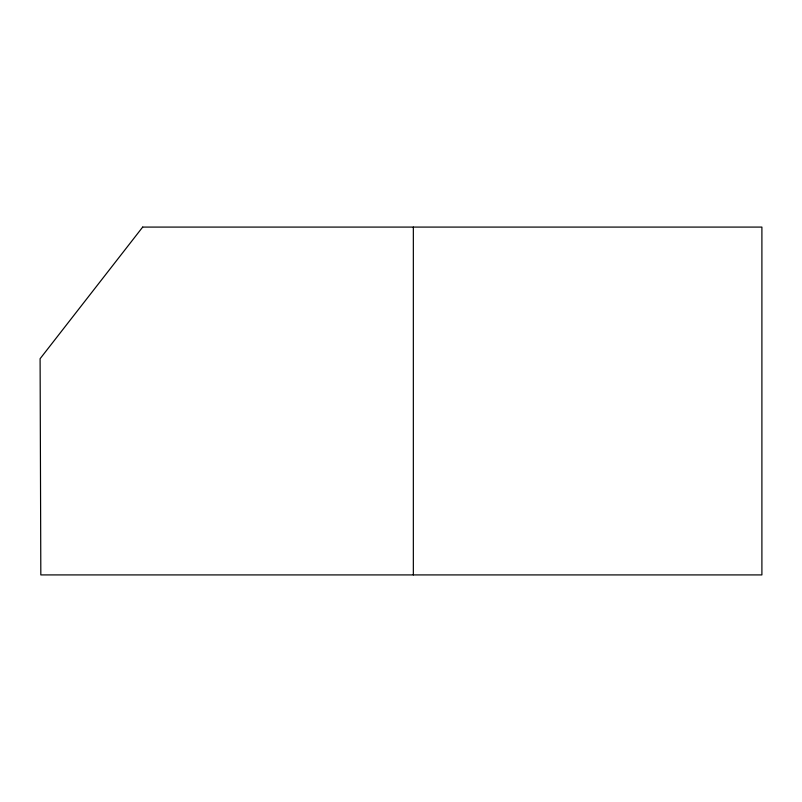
<?xml version="1.0" encoding="UTF-8"?>
<svg xmlns="http://www.w3.org/2000/svg" width="802" height="802" viewBox="0 0 802 802"><rect width="100%" height="100%" fill="white"/><g stroke="black" fill="none" stroke-linecap="round" stroke-linejoin="round"><path stroke-width="1.2" d="M413.341 227.086L413.341 574.914M142.686 227.086L40.1 358.715L40.822 574.914L761.9 574.914L761.9 227.086L142.686 227.086"/></g></svg>
